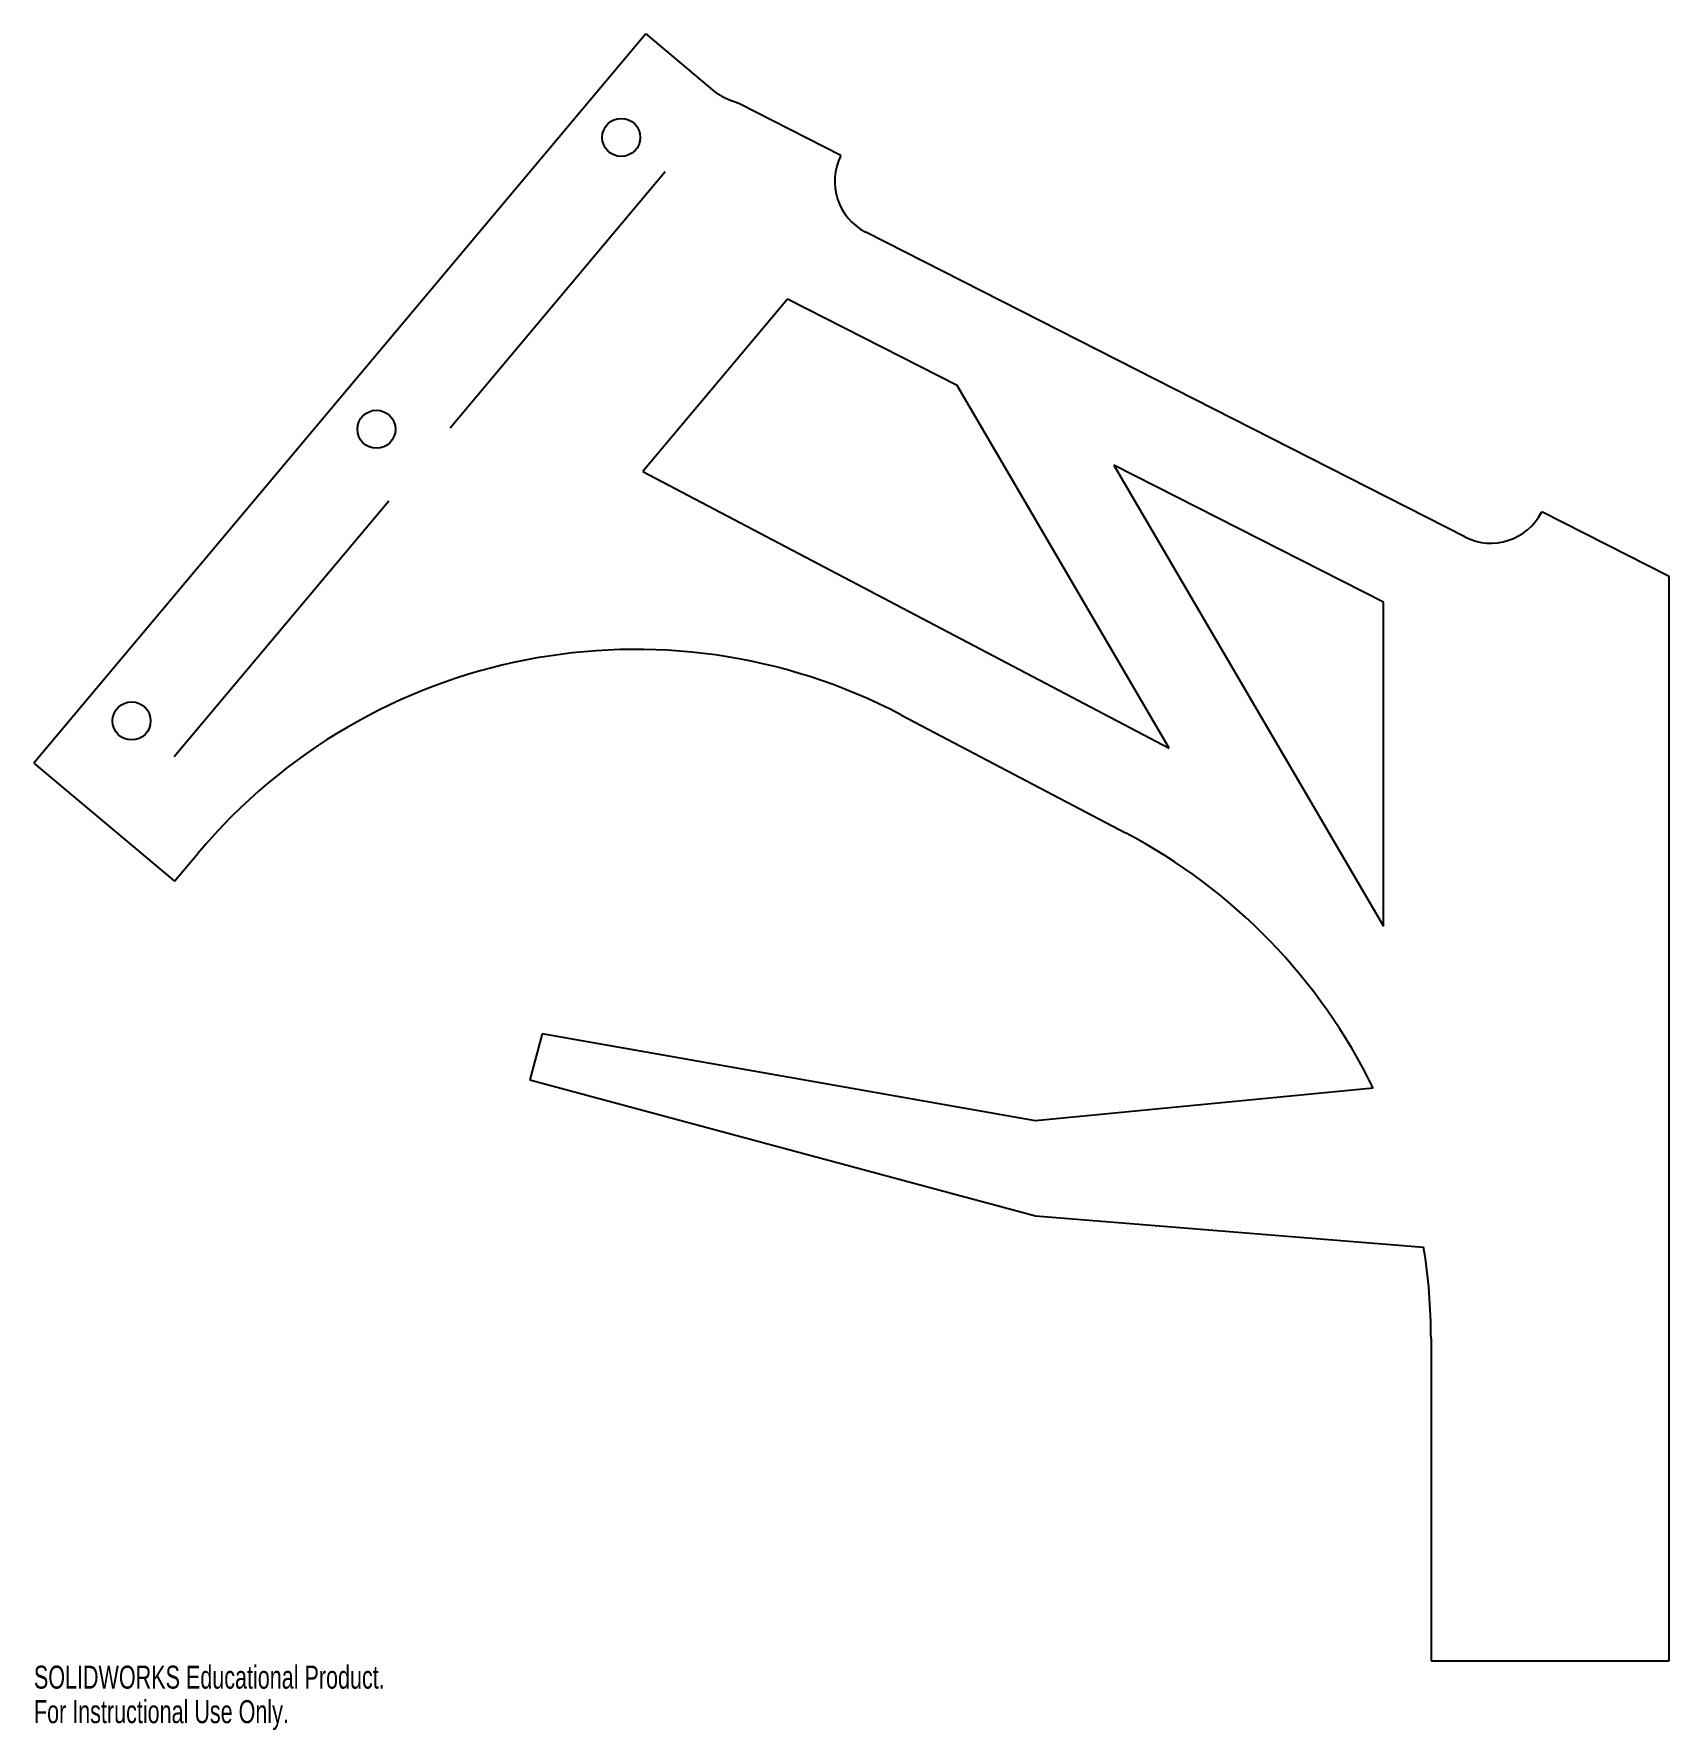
# Model space of a CAD drawing. Header units: millimetres. Extents: x -343 to 0, y -152 to 205.
import ezdxf

# ---------------------------------------------------------------- set-up
doc = ezdxf.new("R2010")
doc.units = ezdxf.units.MM
doc.styles.add('SLDTEXTSTYLE0', font='TXT', dxfattribs={"width": 0.7})

msp = doc.modelspace()

# ---------------------------------------------------------------- linework, layer by layer
at = {"color": 254, "linetype": 'Continuous', "lineweight": 25}
for p, q in [((-214.89, 204.52), (-343.45, 51.32)), ((-214.89, 204.52), (-200.34, 192.31)), ((-173.94, 179), (-195.41, 189.92)), ((-42.88, 98.87), (-168.69, 162.86)), ((-185.2, 148.82), (-215.58, 112.62)), ((-149.55, 130.69), (-185.2, 148.82)), ((-105.02, 54.48), (-149.55, 130.69)), ((-215.58, 112.62), (-105.02, 54.48)), ((-116.59, 113.92), (-60, 17.08)), ((-60, 85.14), (-116.59, 113.92)), ((0, 90.52), (-26.74, 104.12)), ((0, -137.21), (0, 90.52)), ((-60, 17.08), (-60, 85.14)), ((-161.24, 61.45), (-114.15, 36.69)), ((-343.45, 51.32), (-313.92, 26.54)), ((-313.92, 26.54), (-309.02, 32.38)), ((-236.69, -5.54), (-239.29, -15.2)), ((-133.06, -23.76), (-236.69, -5.54)), ((-239.29, -15.2), (-133.06, -43.76)), ((-62.13, -16.95), (-133.06, -23.76)), ((-133.06, -43.76), (-51.55, -50.31)), ((-50, -69.52), (-50, -137.21)), ((-50, -137.21), (0, -137.21))]:
    msp.add_line(p, q, dxfattribs=at)
at = {"color": 254, "linetype": 'Continuous'}
for p, q in [((-256.03, 121.8), (-210.88, 175.61)), ((-314, 52.72), (-268.89, 106.48))]:
    msp.add_line(p, q, dxfattribs=at)
at = {"color": 254, "linetype": 'Continuous', "lineweight": 25}
for centre in [(-220.09, 182.78), (-271.51, 121.49), (-322.93, 60.21)]:
    msp.add_circle(centre, 4, dxfattribs=at)
for centre, radius, start, end in [((-163.25, 173.56), 12, 153.0383, 243.0383), ((-37.44, 109.56), 12, 243.0383, 333.0383), ((-217.09, -44.76), 120, 62.2604, 140), ((-170, -69.52), 120, 25.9842, 62.2604), ((-170, -69.52), 120, 0, 9.2131)]:
    msp.add_arc(centre, radius, start, end, dxfattribs=at)
msp.add_open_spline([(-195.41, 189.92), (-195.6, 189.98), (-195.96, 190.11), (-196.5, 190.3), (-197, 190.5), (-197.48, 190.69), (-197.93, 190.89), (-198.36, 191.09), (-198.75, 191.29), (-199.12, 191.49), (-199.47, 191.69), (-199.78, 191.89), (-200.07, 192.1), (-200.25, 192.24), (-200.34, 192.31)], degree=3, knots=[0, 0, 0, 0, 0.107567, 0.210555, 0.309001, 0.402944, 0.492431, 0.577516, 0.658263, 0.734743, 0.807045, 0.875269, 0.939539, 1, 1, 1, 1], dxfattribs=at)

# ---------------------------------------------------------------- texts
at = {"color": 141, "linetype": 'Continuous', "char_height": 4.8336, "attachment_point": 1, "style": 'SLDTEXTSTYLE0'}
for s, insert in [('SOLIDWORKS Educational Product.', (-343.45, -138.23)), ('For Instructional Use Only.', (-343.45, -145.48))]:
    msp.add_mtext(s, dxfattribs=dict(at, insert=insert))

doc.saveas('drawing.dxf')
